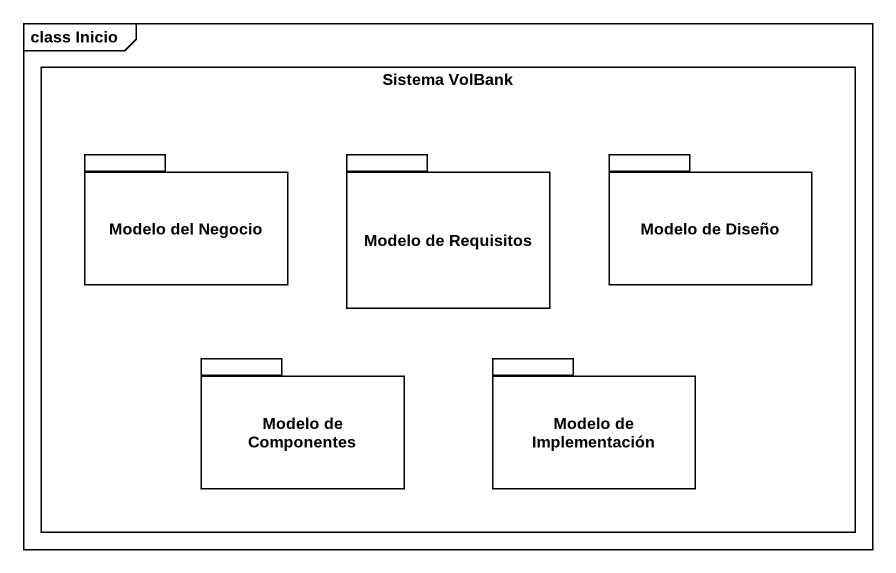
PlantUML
@startuml
mainframe class Inicio
rectangle "Sistema VolBank" as Sistema_VolBank {
  package "Modelo del Negocio" as Modelo_del_Negocio {
  }
  package "Modelo de Requisitos" as Modelo_de_Requisitos {
  }
  package "Modelo de Diseño" as Modelo_de_Diseño {
  }
  package "Modelo de Componentes" as Modelo_de_Componentes {
  }
  package "Modelo de Implementación" as Modelo_de_Implementación {
  }
}
@enduml
